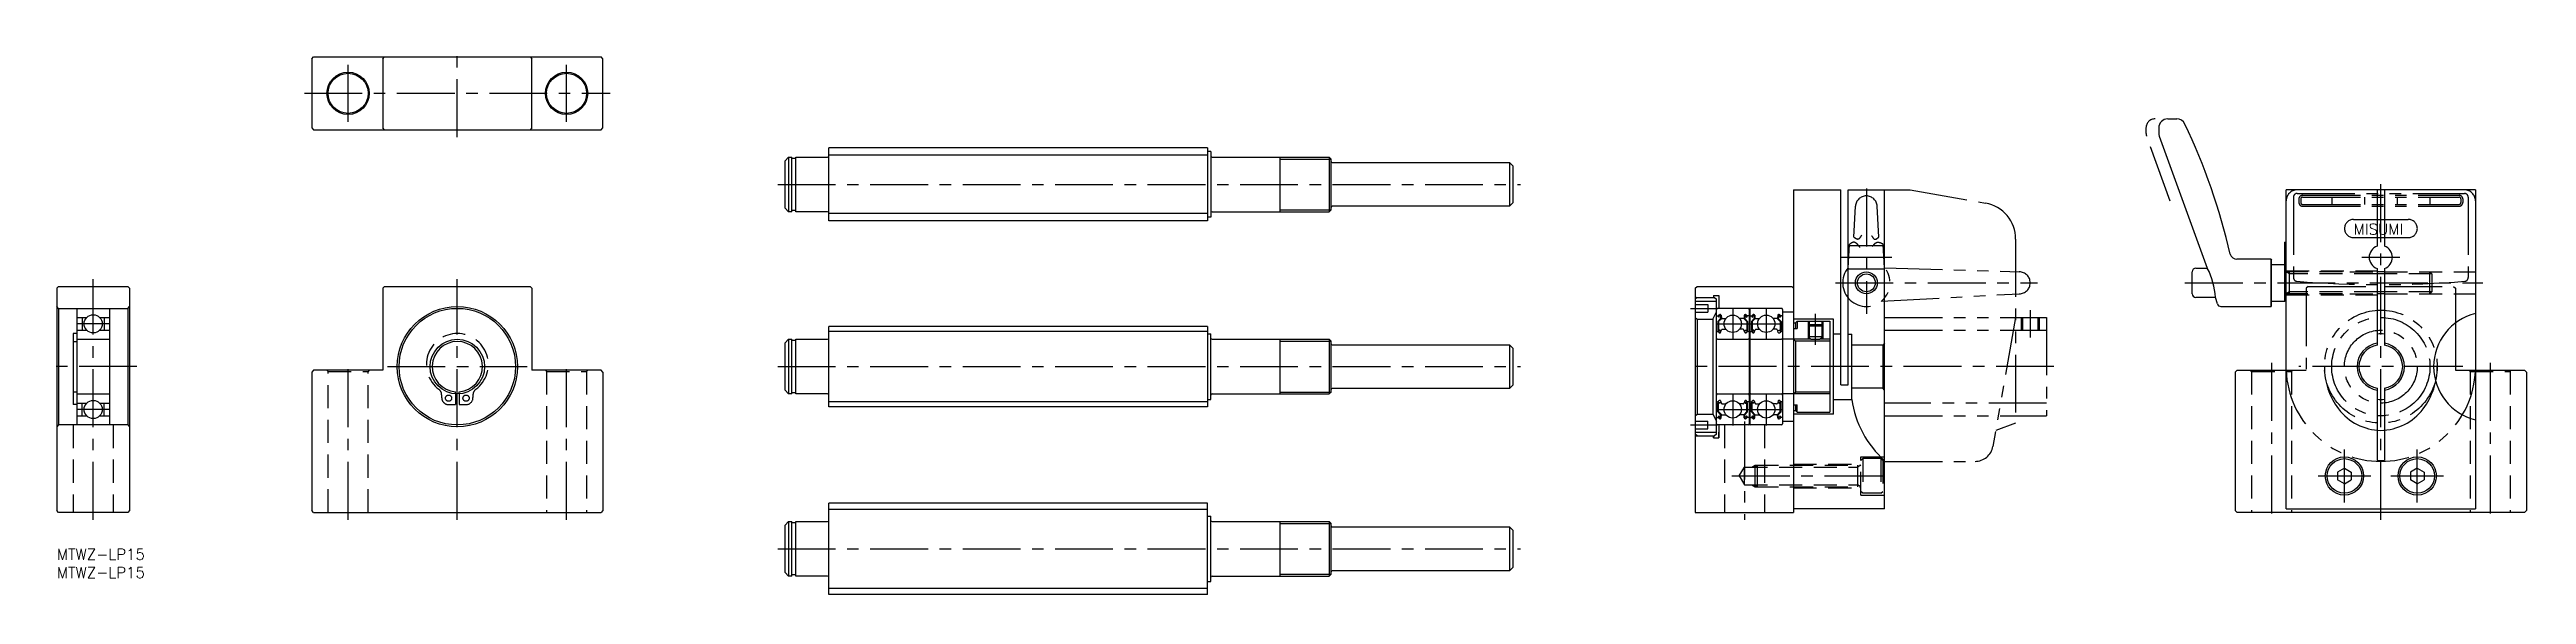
# Model space of a CAD drawing. Extents: x -2 to 678, y -12 to 137.
import ezdxf

# ---------------------------------------------------------------- set-up
doc = ezdxf.new("R2010")
doc.units = 0
doc.header["$LTSCALE"] = 0.5
for name, pattern in [('CENTER', [50.8, 31.75, -6.35, 6.35, -6.35]), ('DASHED', [19.05, 12.7, -6.35]), ('PHANTOM', [63.5, 31.75, -6.35, 6.35, -6.35, 6.35, -6.35])]:
    doc.linetypes.add(name, pattern=pattern)
doc.layers.get('0').update_dxf_attribs({"linetype": 'CONTINUOUS'})
for name, color, linetype in [('MSM_CENTER', 1, 'CENTER'), ('MSM_CONTINUOUS', 7, 'CONTINUOUS'), ('MSM_DASHED', 4, 'DASHED'), ('MSM_IMAGINARY', 6, 'PHANTOM'), ('MSM_NARROW', 5, 'CONTINUOUS'), ('MSM_PART_NUMBER', 7, 'CONTINUOUS')]:
    doc.layers.add(name, color=color, linetype=linetype)
doc.styles.get("Standard").update_dxf_attribs({"font": 'txt.shx', "height": 3, "bigfont": 'bigfont.shx'})

# ---------------------------------------------------------------- blocks, each defined once
blk = doc.blocks.new('*U3')
at = {"layer": 'MSM_PART_NUMBER'}
blk.add_text('MTWZ-LP15', height=3, dxfattribs=at).set_placement((0, -3))
blk = doc.blocks.new('*U4')
at = {"layer": 'MSM_PART_NUMBER'}
blk.add_text('MTWZ-LP15', height=3, dxfattribs=at).set_placement((0, -8))
blk = doc.blocks.new('*U5')
at = {"layer": 'MSM_IMAGINARY'}
blk.add_text('MISUMI', height=3, dxfattribs=at).set_placement((630.83, 86.22))

msp = doc.modelspace()

# ---------------------------------------------------------------- linework, layer by layer
for p, q in [((477, 57.5), (477.54, 56.96)), ((487, 56.96), (477.54, 56.96)), ((477.54, 56.96), (477.54, 43.04)), ((487, 43.04), (477.54, 43.04))]:
    msp.add_line(p, q)
at = {"layer": 'MSM_CENTER'}
for p, q in [((110, 113), (110, 137)), ((80, 117.2), (80, 132.8)), ((140, 117.2), (140, 132.8)), ((68, 125), (152, 125)), ((198, 100), (402, 100)), ((497, 98.84), (497, 64.5)), ((638.3, 8), (638.3, 100.5)), ((490, 80), (504, 80)), ((633.1, 80), (643.5, 80)), ((10, 8), (10, 74)), ((110, 8), (110, 74)), ((488.5, 73), (544, 73)), ((584.5, 73), (666.3, 73)), ((14.5, 61.75), (5.5, 61.75)), ((448.66, 66), (456.16, 66)), ((455.92, 61.75), (464.68, 61.75)), ((460.3, 66.13), (460.3, 57.37)), ((465.12, 61.75), (473.88, 61.75)), ((469.5, 66.13), (469.5, 57.37)), ((483, 56), (483, 64.5)), ((542, 65.5), (542, 58)), ((22, 50), (-2, 50)), ((80, 8), (80, 51)), ((90.8, 50), (129.2, 50)), ((140, 8), (140, 51)), ((198, 50), (402, 50)), ((548.5, 50), (448, 50)), ((608.3, 51), (608.3, 8)), ((660.8, 50), (615.8, 50)), ((668.3, 51), (668.3, 8)), ((460.3, 42.63), (460.3, 33.87)), ((469.5, 42.63), (469.5, 33.87)), ((14.5, 38.25), (5.5, 38.25)), ((455.92, 38.25), (464.68, 38.25)), ((463.5, 34.91), (463.5, 8)), ((465.12, 38.25), (473.88, 38.25)), ((448.66, 34), (456.16, 34)), ((628.3, 12.75), (628.3, 27.25)), ((648.3, 12.75), (648.3, 27.25)), ((460.08, 20), (504, 20)), ((621.05, 20), (635.55, 20)), ((641.05, 20), (655.55, 20)), ((198, 0), (402, 0))]:
    msp.add_line(p, q, dxfattribs=at)
at = {"layer": 'MSM_CONTINUOUS'}
for p, q in [((70, 134.5), (70.5, 135)), ((70, 134.5), (70, 115.5)), ((70.5, 135), (149.5, 135)), ((89.5, 134.5), (90, 135)), ((89.5, 134.5), (89.5, 115.5)), ((130, 135), (130.5, 134.5)), ((130.5, 115.5), (130.5, 134.5)), ((150, 134.5), (149.5, 135)), ((150, 115.5), (150, 134.5)), ((579.8, 118), (582.24, 118)), ((70, 115.5), (70.5, 115)), ((70.5, 115), (149.5, 115)), ((90, 115), (89.5, 115.5)), ((130.5, 115.5), (130, 115)), ((149.5, 115), (150, 115.5)), ((316, 110), (212, 110)), ((212, 90), (212, 110)), ((316, 110), (316, 90)), ((317, 109), (316, 109)), ((317, 109), (317, 91)), ((577.3, 115.5), (577.3, 114.12)), ((577.45, 113.27), (590.65, 77)), ((200, 106.5), (201, 107.5)), ((200, 93.5), (200, 106.5)), ((201, 107.5), (201, 92.5)), ((201, 107.5), (201.85, 107.5)), ((201.85, 92.5), (201.85, 107.5)), ((203, 107.15), (201.85, 107.15)), ((203, 107.5), (211.7, 107.5)), ((203, 92.5), (203, 107.5)), ((317.3, 107.5), (349.46, 107.5)), ((336, 92.5), (336, 107.5)), ((350, 106.96), (349.46, 107.5)), ((349.46, 107.5), (349.46, 92.5)), ((350, 93.04), (350, 106.96)), ((350.3, 106), (399, 106)), ((399, 106), (400, 105)), ((399, 106), (399, 94)), ((400, 95), (400, 105)), ((477, 98.5), (477, 10)), ((477, 98.5), (490, 98.5)), ((490, 45), (490, 98.5)), ((492, 45), (492, 98.5)), ((492, 98.5), (502, 98.5)), ((502, 11), (502, 98.5)), ((612.3, 11), (612.3, 98.5)), ((664.3, 98.5), (612.3, 98.5)), ((637.3, 98.5), (637.3, 83.04)), ((639.3, 98.5), (639.3, 83.04)), ((664.3, 98.5), (664.3, 11)), ((200, 93.5), (201, 92.5)), ((201.85, 92.5), (201, 92.5)), ((203, 92.85), (201.85, 92.85)), ((211.7, 92.5), (203, 92.5)), ((316, 90), (212, 90)), ((317, 91), (316, 91)), ((317.3, 92.5), (349.46, 92.5)), ((350, 93.04), (349.46, 92.5)), ((399, 94), (350.3, 94)), ((399, 94), (400, 95)), ((492, 83.2), (502, 83.2)), ((492, 76.8), (502, 76.8)), ((586.5, 70), (586.5, 76)), ((587.5, 77), (590.65, 77)), ((608.21, 79.5), (598.79, 79.5)), ((608.21, 79.5), (608.3, 79.3)), ((608.21, 66.5), (608.21, 79.5)), ((608.3, 66.7), (608.3, 79.3)), ((608.3, 78), (611.93, 78)), ((612.3, 77.63), (611.93, 78)), ((611.93, 68), (611.93, 78)), ((637.3, 76.96), (637.3, 55.92)), ((639.3, 76), (637.3, 76)), ((639.3, 76.96), (639.3, 55.92)), ((0, 71.5), (0.5, 72)), ((0, 71.5), (0, 10.5)), ((0.5, 72), (19.5, 72)), ((19.5, 72), (20, 71.5)), ((20, 71.5), (20, 10.5)), ((90, 72), (89.5, 71.5)), ((89.5, 71.5), (89.5, 49)), ((90, 72), (130, 72)), ((130, 72), (130.5, 71.5)), ((130.5, 71.5), (130.5, 49)), ((450, 71.5), (450.5, 72)), ((450, 71.5), (450, 10)), ((450.5, 69), (450, 68.5)), ((450, 69), (455, 69)), ((450, 69), (455.3, 69)), ((450.5, 72), (476.5, 72)), ((455, 69.5), (455, 69)), ((455, 69.5), (456.5, 69.5)), ((455, 69.5), (456.5, 69.5)), ((455.3, 69), (455.8, 68.5)), ((455.8, 31.5), (455.8, 68.5)), ((456.5, 69.5), (456.5, 66)), ((476.5, 72), (477, 71.5)), ((592.9, 69), (587.5, 69)), ((593.4, 67.23), (592.9, 69)), ((612.3, 68.37), (611.93, 68)), ((639.3, 70), (637.3, 70)), ((0.5, 66), (0, 66.5)), ((0.5, 66), (0.5, 34)), ((0.5, 66), (19.5, 66)), ((5.5, 66), (5.5, 34)), ((5.5, 63.5), (8.21, 63.5)), ((7, 63.5), (7, 60)), ((11.79, 63.5), (14.5, 63.5)), ((13, 63.5), (13, 60)), ((14.5, 66), (14.5, 34)), ((19.5, 66), (20, 66.5)), ((19.5, 66), (19.5, 34)), ((450, 68), (455.8, 68)), ((450, 67.05), (453.5, 67.05)), ((450, 64.95), (453.5, 64.95)), ((450, 63.5), (450.5, 63)), ((450.5, 63), (450.5, 37)), ((450.5, 63), (454.8, 63)), ((453.5, 67.05), (453.5, 64.95)), ((454.8, 63), (455.8, 65)), ((454.8, 63), (454.8, 37)), ((455.9, 63.95), (456.36, 63.95)), ((464.5, 66), (456.1, 66)), ((456.98, 63.18), (456.23, 62.43)), ((456.23, 62.43), (456.23, 60.05)), ((456.36, 63.95), (456.61, 64.25)), ((456.54, 63.54), (456.38, 63.67)), ((457.18, 63.1), (456.43, 62.35)), ((456.43, 62.35), (456.43, 60.05)), ((456.51, 63.82), (456.76, 64.12)), ((456.67, 63.69), (456.51, 63.82)), ((456.54, 63.54), (456.67, 63.69)), ((456.94, 64.06), (456.98, 63.18)), ((457.14, 64.08), (457.2, 63.34)), ((457.18, 63.57), (457.18, 63.1)), ((457.3, 63.25), (458.45, 63.25)), ((463.3, 63.25), (462.15, 63.25)), ((463.46, 64.08), (463.4, 63.34)), ((463.42, 63.57), (463.42, 63.1)), ((463.42, 63.1), (464.17, 62.35)), ((463.66, 64.06), (463.62, 63.18)), ((463.62, 63.18), (464.37, 62.43)), ((464.09, 63.82), (463.84, 64.12)), ((463.93, 63.69), (464.09, 63.82)), ((464.06, 63.54), (463.93, 63.69)), ((464.24, 63.95), (463.99, 64.25)), ((464.06, 63.54), (464.22, 63.67)), ((464.17, 62.35), (464.17, 60.05)), ((464.7, 63.95), (464.24, 63.95)), ((464.37, 62.43), (464.37, 60.05)), ((465, 66), (464.8, 66)), ((464.8, 66), (464.8, 34)), ((465, 66), (465, 34)), ((465.1, 63.95), (465.56, 63.95)), ((473.7, 66), (465.3, 66)), ((466.18, 63.18), (465.43, 62.43)), ((465.43, 62.43), (465.43, 60.05)), ((465.56, 63.95), (465.81, 64.25)), ((465.74, 63.54), (465.58, 63.67)), ((466.38, 63.1), (465.63, 62.35)), ((465.63, 62.35), (465.63, 60.05)), ((465.71, 63.82), (465.96, 64.12)), ((465.87, 63.69), (465.71, 63.82)), ((465.74, 63.54), (465.87, 63.69)), ((466.14, 64.06), (466.18, 63.18)), ((466.34, 64.08), (466.4, 63.34)), ((466.38, 63.57), (466.38, 63.1)), ((466.5, 63.25), (467.65, 63.25)), ((472.5, 63.25), (471.35, 63.25)), ((472.66, 64.08), (472.6, 63.34)), ((472.62, 63.57), (472.62, 63.1)), ((472.62, 63.1), (473.37, 62.35)), ((472.86, 64.06), (472.82, 63.18)), ((472.82, 63.18), (473.57, 62.43)), ((473.29, 63.82), (473.04, 64.12)), ((473.13, 63.69), (473.29, 63.82)), ((473.26, 63.54), (473.13, 63.69)), ((473.44, 63.95), (473.19, 64.25)), ((473.26, 63.54), (473.42, 63.67)), ((473.37, 62.35), (473.37, 60.05)), ((473.9, 63.95), (473.44, 63.95)), ((473.57, 62.43), (473.57, 60.05)), ((474, 65.7), (474, 34.3)), ((474, 65), (477, 65)), ((488, 63), (477, 63)), ((477, 62), (477.5, 62)), ((477.5, 62), (478, 62.5)), ((477.5, 62), (477.5, 60.5)), ((478, 62.5), (487, 62.5)), ((478, 62.5), (478, 60.5)), ((481.27, 61.5), (481, 61.23)), ((481, 61.23), (485, 61.23)), ((481, 61.23), (481, 58.25)), ((481.27, 62.5), (481.27, 61.5)), ((484.73, 61.5), (481.27, 61.5)), ((484.73, 62.5), (484.73, 61.5)), ((484.73, 61.5), (485, 61.23)), ((485, 61.23), (485, 58.25)), ((487, 62.5), (487, 37.5)), ((488, 37), (488, 63)), ((594.36, 66.5), (608.21, 66.5)), ((608.21, 66.5), (608.3, 66.7)), ((608.3, 68), (611.93, 68)), ((658.8, 62), (658.8, 49)), ((4.5, 59.1), (4.5, 39.6)), ((5.5, 59.1), (4.5, 59.1)), ((4.5, 56.9), (5.5, 56.9)), ((5.5, 60), (8.21, 60)), ((5.5, 57.5), (14.5, 57.5)), ((11.79, 60), (14.5, 60)), ((200, 56.5), (201, 57.5)), ((200, 43.5), (200, 56.5)), ((201, 57.5), (201, 42.5)), ((201, 57.5), (201.85, 57.5)), ((201.85, 42.5), (201.85, 57.5)), ((203, 57.15), (201.85, 57.15)), ((203, 42.5), (203, 57.5)), ((203, 57.5), (211.7, 57.5)), ((316, 61), (212, 61)), ((212, 39), (212, 61)), ((316, 61), (316, 39)), ((316, 59), (317, 59)), ((317, 41), (317, 59)), ((317.3, 57.5), (349.46, 57.5)), ((336, 42.5), (336, 57.5)), ((349.46, 57.5), (349.46, 42.5)), ((350, 56.96), (349.46, 57.5)), ((350, 43.04), (350, 56.96)), ((350.3, 56), (399, 56)), ((399, 56), (400, 55)), ((399, 56), (399, 44)), ((400, 45), (400, 55)), ((456, 59.65), (456.3, 59.65)), ((456.1, 57.5), (464.5, 57.5)), ((456.3, 59.65), (456.58, 59.32)), ((456.88, 60.05), (456.43, 60.05)), ((456.43, 59.85), (456.88, 59.85)), ((456.73, 59.25), (456.79, 59.25)), ((456.88, 59.85), (456.88, 60.05)), ((456.98, 59.38), (457.25, 60.12)), ((457.44, 60.25), (458.45, 60.25)), ((463.16, 60.25), (462.15, 60.25)), ((463.62, 59.38), (463.35, 60.12)), ((463.72, 59.85), (463.72, 60.05)), ((463.72, 60.05), (464.17, 60.05)), ((464.17, 59.85), (463.72, 59.85)), ((463.87, 59.25), (463.81, 59.25)), ((464.3, 59.65), (464.02, 59.32)), ((464.6, 59.65), (464.3, 59.65)), ((465.2, 59.65), (465.5, 59.65)), ((465.3, 57.5), (473.7, 57.5)), ((465.5, 59.65), (465.78, 59.32)), ((466.08, 60.05), (465.63, 60.05)), ((465.63, 59.85), (466.08, 59.85)), ((465.93, 59.25), (465.99, 59.25)), ((466.08, 59.85), (466.08, 60.05)), ((466.18, 59.38), (466.45, 60.12)), ((466.64, 60.25), (467.65, 60.25)), ((472.36, 60.25), (471.35, 60.25)), ((472.82, 59.38), (472.55, 60.12)), ((472.92, 60.05), (473.37, 60.05)), ((472.92, 59.85), (472.92, 60.05)), ((473.37, 59.85), (472.92, 59.85)), ((473.07, 59.25), (473.01, 59.25)), ((473.5, 59.65), (473.22, 59.32)), ((473.8, 59.65), (473.5, 59.65)), ((477, 57.5), (474, 57.5)), ((477, 60.5), (478, 60.5)), ((481.75, 57.5), (481, 58.25)), ((481, 58.25), (485, 58.25)), ((481.27, 57.98), (481.27, 57.5)), ((481.75, 57.5), (484.25, 57.5)), ((484.25, 57.5), (485, 58.25)), ((484.73, 57.98), (484.73, 57.5)), ((488, 59), (490, 59)), ((492, 58.94), (493, 58.94)), ((493, 41), (493, 58.94)), ((501.5, 55.92), (493, 55.92)), ((502, 56.42), (501.5, 55.92)), ((501.5, 55.92), (501.5, 44.08)), ((70.5, 49), (70, 48.5)), ((70, 48.5), (70, 10.5)), ((89.5, 49), (70.5, 49)), ((149.5, 49), (130.5, 49)), ((150, 48.5), (149.5, 49)), ((150, 48.5), (150, 10.5)), ((598.8, 49), (598.3, 48.5)), ((598.3, 48.5), (598.3, 10.5)), ((598.8, 49), (612.3, 49)), ((658.8, 49), (677.8, 49)), ((677.8, 49), (678.3, 48.5)), ((678.3, 48.5), (678.3, 10.5)), ((4.5, 43.12), (5.5, 43.12)), ((5.5, 42.5), (14.5, 42.5)), ((109.5, 42.52), (109.5, 43.12)), ((110.5, 42.52), (110.5, 43.12)), ((200, 43.5), (201, 42.5)), ((201.85, 42.5), (201, 42.5)), ((203, 42.85), (201.85, 42.85)), ((211.7, 42.5), (203, 42.5)), ((316, 41), (317, 41)), ((317.3, 42.5), (349.46, 42.5)), ((350, 43.04), (349.46, 42.5)), ((399, 44), (350.3, 44)), ((399, 44), (400, 45)), ((456.1, 42.5), (464.5, 42.5)), ((457.38, 42.5), (457.38, 42.5)), ((465.3, 42.5), (473.7, 42.5)), ((466.57, 42.5), (466.57, 42.5)), ((477, 42.5), (474, 42.5)), ((477, 42.5), (477.54, 43.04)), ((488, 41), (493, 41)), ((490, 45), (492, 45)), ((501.5, 44.08), (493, 44.08)), ((502, 43.58), (501.5, 44.08)), ((637.3, 44.08), (637.3, 24.25)), ((639.3, 44.08), (639.3, 24.25)), ((5.5, 39.6), (4.5, 39.6)), ((5.5, 40), (8.21, 40)), ((5.5, 36.5), (8.21, 36.5)), ((7, 36.5), (7, 40)), ((11.79, 40), (14.5, 40)), ((11.79, 36.5), (14.5, 36.5)), ((13, 36.5), (13, 40)), ((316, 39), (212, 39)), ((450, 36.5), (450.5, 37)), ((450, 35.05), (453.5, 35.05)), ((450.5, 37), (454.8, 37)), ((453.5, 32.95), (453.5, 35.05)), ((454.8, 37), (455.8, 35)), ((455.9, 36.05), (456.36, 36.05)), ((456, 40.35), (456.3, 40.35)), ((456.23, 37.57), (456.23, 39.95)), ((456.98, 36.82), (456.23, 37.57)), ((456.3, 40.35), (456.58, 40.68)), ((456.36, 36.05), (456.61, 35.75)), ((456.54, 36.46), (456.38, 36.33)), ((456.43, 40.15), (456.88, 40.15)), ((456.88, 39.95), (456.43, 39.95)), ((456.43, 37.65), (456.43, 39.95)), ((457.18, 36.9), (456.43, 37.65)), ((456.67, 36.31), (456.51, 36.18)), ((456.51, 36.18), (456.76, 35.88)), ((456.54, 36.46), (456.67, 36.31)), ((456.73, 40.75), (456.79, 40.75)), ((456.88, 40.15), (456.88, 39.95)), ((456.94, 35.94), (456.98, 36.82)), ((456.98, 40.62), (457.25, 39.88)), ((457.14, 35.92), (457.2, 36.66)), ((457.18, 36.43), (457.18, 36.9)), ((457.3, 36.75), (458.45, 36.75)), ((457.44, 39.75), (458.45, 39.75)), ((463.16, 39.75), (462.15, 39.75)), ((463.3, 36.75), (462.15, 36.75)), ((463.62, 40.62), (463.35, 39.88)), ((463.46, 35.92), (463.4, 36.66)), ((463.42, 36.9), (464.17, 37.65)), ((463.42, 36.43), (463.42, 36.9)), ((463.62, 36.82), (464.37, 37.57)), ((463.66, 35.94), (463.62, 36.82)), ((464.17, 40.15), (463.72, 40.15)), ((463.72, 40.15), (463.72, 39.95)), ((463.72, 39.95), (464.17, 39.95)), ((463.87, 40.75), (463.81, 40.75)), ((464.09, 36.18), (463.84, 35.88)), ((464.06, 36.46), (463.93, 36.31)), ((463.93, 36.31), (464.09, 36.18)), ((464.24, 36.05), (463.99, 35.75)), ((464.3, 40.35), (464.02, 40.68)), ((464.06, 36.46), (464.22, 36.33)), ((464.17, 37.65), (464.17, 39.95)), ((464.7, 36.05), (464.24, 36.05)), ((464.6, 40.35), (464.3, 40.35)), ((464.37, 37.57), (464.37, 39.95)), ((465.1, 36.05), (465.56, 36.05)), ((465.2, 40.35), (465.5, 40.35)), ((465.43, 37.57), (465.43, 39.95)), ((466.18, 36.82), (465.43, 37.57)), ((465.5, 40.35), (465.78, 40.68)), ((465.56, 36.05), (465.81, 35.75)), ((465.74, 36.46), (465.58, 36.33)), ((465.63, 40.15), (466.08, 40.15)), ((466.08, 39.95), (465.63, 39.95)), ((465.63, 37.65), (465.63, 39.95)), ((466.38, 36.9), (465.63, 37.65)), ((465.87, 36.31), (465.71, 36.18)), ((465.71, 36.18), (465.96, 35.88)), ((465.74, 36.46), (465.87, 36.31)), ((465.93, 40.75), (465.99, 40.75)), ((466.08, 40.15), (466.08, 39.95)), ((466.14, 35.94), (466.18, 36.82)), ((466.18, 40.62), (466.45, 39.88)), ((466.34, 35.92), (466.4, 36.66)), ((466.38, 36.43), (466.38, 36.9)), ((466.5, 36.75), (467.65, 36.75)), ((466.64, 39.75), (467.65, 39.75)), ((472.36, 39.75), (471.35, 39.75)), ((472.5, 36.75), (471.35, 36.75)), ((472.82, 40.62), (472.55, 39.88)), ((472.66, 35.92), (472.6, 36.66)), ((472.62, 36.9), (473.37, 37.65)), ((472.62, 36.43), (472.62, 36.9)), ((472.82, 36.82), (473.57, 37.57)), ((472.86, 35.94), (472.82, 36.82)), ((472.92, 40.15), (472.92, 39.95)), ((473.37, 40.15), (472.92, 40.15)), ((472.92, 39.95), (473.37, 39.95)), ((473.07, 40.75), (473.01, 40.75)), ((473.29, 36.18), (473.04, 35.88)), ((473.26, 36.46), (473.13, 36.31)), ((473.13, 36.31), (473.29, 36.18)), ((473.44, 36.05), (473.19, 35.75)), ((473.5, 40.35), (473.22, 40.68)), ((473.26, 36.46), (473.42, 36.33)), ((473.37, 37.65), (473.37, 39.95)), ((473.9, 36.05), (473.44, 36.05)), ((473.8, 40.35), (473.5, 40.35)), ((473.57, 37.57), (473.57, 39.95)), ((474, 35), (477, 35)), ((477, 39.5), (478, 39.5)), ((477, 38), (477.5, 38)), ((488, 37), (477, 37)), ((477.5, 39.5), (477.5, 38)), ((477.5, 38), (478, 37.5)), ((478, 37.5), (478, 39.5)), ((478, 37.5), (487, 37.5)), ((0.5, 34), (0, 33.5)), ((19.5, 34), (0.5, 34)), ((19.5, 34), (20, 33.5)), ((450, 32.95), (453.5, 32.95)), ((450, 32), (455.8, 32)), ((450.5, 31), (450, 31.5)), ((450, 31), (455, 31)), ((450, 31), (455.3, 31)), ((455, 30.5), (455, 31)), ((455, 31), (455, 30.5)), ((455, 30.5), (456.5, 30.5)), ((455, 30.5), (456.5, 30.5)), ((455.8, 31.5), (455.3, 31)), ((464.5, 34), (456.1, 34)), ((456.5, 34), (456.5, 30.5)), ((456.5, 30.5), (456.5, 32)), ((465, 34), (464.8, 34)), ((473.7, 34), (465.3, 34)), ((628.3, 22.18), (626.41, 21.09)), ((626.41, 21.09), (626.41, 18.91)), ((628.3, 22.18), (630.19, 21.09)), ((630.19, 21.09), (630.19, 18.91)), ((637.3, 24.25), (639.3, 24.25)), ((648.3, 22.18), (646.41, 21.09)), ((646.41, 21.09), (646.41, 18.91)), ((648.3, 22.18), (650.19, 21.09)), ((650.19, 21.09), (650.19, 18.91)), ((628.3, 17.82), (626.41, 18.91)), ((628.3, 17.82), (630.19, 18.91)), ((648.3, 17.82), (646.41, 18.91)), ((648.3, 17.82), (650.19, 18.91)), ((0.5, 10), (0, 10.5)), ((19.5, 10), (0.5, 10)), ((20, 10.5), (19.5, 10)), ((70.5, 10), (70, 10.5)), ((70.5, 10), (149.5, 10)), ((150, 10.5), (149.5, 10)), ((200, 6.5), (201, 7.5)), ((201, 7.5), (201, -7.5)), ((201, 7.5), (201.85, 7.5)), ((201.85, -7.5), (201.85, 7.5)), ((203, 7.15), (201.85, 7.15)), ((203, -7.5), (203, 7.5)), ((203, 7.5), (211.7, 7.5)), ((316, 12.5), (212, 12.5)), ((212, -12.5), (212, 12.5)), ((316, -12.5), (316, 12.5)), ((316, 9), (317, 9)), ((317, -9), (317, 9)), ((317.3, 7.5), (349.46, 7.5)), ((336, -7.5), (336, 7.5)), ((349.46, 7.5), (349.46, -7.5)), ((350, 6.96), (349.46, 7.5)), ((350, -6.96), (350, 6.96)), ((450, 10), (477, 10)), ((502, 11), (477, 11)), ((598.8, 10), (598.3, 10.5)), ((677.8, 10), (598.8, 10)), ((612.3, 11), (664.3, 11)), ((677.8, 10), (678.3, 10.5)), ((200, -6.5), (200, 6.5)), ((350.3, 6), (399, 6)), ((399, 6), (399, -6)), ((399, 6), (400, 5)), ((400, -5), (400, 5)), ((200, -6.5), (201, -7.5)), ((399, -6), (350.3, -6)), ((399, -6), (400, -5)), ((201.85, -7.5), (201, -7.5)), ((203, -7.15), (201.85, -7.15)), ((211.7, -7.5), (203, -7.5)), ((316, -12.5), (212, -12.5)), ((316, -9), (317, -9)), ((317.3, -7.5), (349.46, -7.5)), ((350, -6.96), (349.46, -7.5))]:
    msp.add_line(p, q, dxfattribs=at)
for centre, radius in [((80, 125), 5.8), ((80, 125), 5.5), ((140, 125), 5.8), ((140, 125), 5.5), ((497, 73), 2.46), ((10, 61.75), 2.5), ((110, 50), 16.5), ((110, 50), 16), ((460.3, 61.75), 2.38), ((469.5, 61.75), 2.38), ((110, 50), 7.5), ((10, 38.25), 2.5), ((460.3, 38.25), 2.38), ((469.5, 38.25), 2.38), ((628.3, 20), 5.25), ((628.3, 20), 4.75), ((648.3, 20), 5.25), ((648.3, 20), 4.75)]:
    msp.add_circle(centre, radius, dxfattribs=at)
for centre, radius, start, end in [((579.8, 115.5), 2.5, 90, 180), ((582.24, 115.5), 2.5, 25.49274, 90), ((429.87, 42.85), 171.3, 12.81229, 25.49274), ((579.8, 114.12), 2.5, 180, 200), ((211.7, 107.8), 0.3, 270, 0), ((317.3, 107.8), 0.3, 180, 270), ((350.3, 106.3), 0.3, 180, 270), ((211.7, 92.2), 0.3, 0, 90), ((317.3, 92.2), 0.3, 90, 180), ((350.3, 93.7), 0.3, 90, 180), ((638.3, 80), 3.2, 108.20996, 251.79004), ((638.3, 80), 3.2, 288.20996, 71.79004), ((587.5, 76), 1, 90, 180), ((573.22, 67.78), 19.72, 3.56093, 27.88856), ((598.79, 81.5), 2, 199.37899, 270), ((587.5, 70), 1, 180, 270), ((456.1, 65.7), 0.3, 90, 180), ((455.9, 64.05), 0.1, 180, 270), ((456.51, 63.82), 0.2, 140.00022, 230.08482), ((456.84, 64.05), 0.3, 4.99676, 140.00022), ((456.84, 64.06), 0.1, 2.81982, 140.00331), ((457.3, 63.35), 0.1, 184.99676, 269.9995), ((463.3, 63.35), 0.1, 270.0005, 355.00324), ((463.76, 64.05), 0.3, 39.99978, 175.00324), ((463.76, 64.06), 0.1, 39.99669, 177.18018), ((464.09, 63.82), 0.2, 309.91518, 39.99978), ((464.5, 65.7), 0.3, 0, 90), ((464.7, 64.05), 0.1, 270, 0), ((465.3, 65.7), 0.3, 90, 180), ((465.1, 64.05), 0.1, 180, 270), ((465.71, 63.82), 0.2, 140.00022, 230.08482), ((466.04, 64.05), 0.3, 4.99676, 140.00022), ((466.04, 64.06), 0.1, 2.81982, 140.00331), ((466.5, 63.35), 0.1, 184.99676, 269.9995), ((472.5, 63.35), 0.1, 270.0005, 355.00324), ((472.96, 64.05), 0.3, 39.99978, 175.00324), ((472.96, 64.06), 0.1, 39.99669, 177.18018), ((473.29, 63.82), 0.2, 309.91518, 39.99978), ((473.7, 65.7), 0.3, 0, 90), ((473.9, 64.05), 0.1, 270, 0), ((594.36, 67.5), 1, 195.72475, 270), ((667.8, 50), 15, 103.4934, 256.5066), ((110, 50), 6.9, 274.15551, 265.84449), ((211.7, 57.8), 0.3, 270, 0), ((317.3, 57.8), 0.3, 180, 270), ((350.3, 56.3), 0.3, 180, 270), ((456, 59.45), 0.2, 90, 180), ((456.1, 57.8), 0.3, 180, 270), ((456.43, 60.05), 0.2, 180, 270), ((456.73, 59.45), 0.2, 219.99622, 270), ((456.79, 59.45), 0.2, 270, 339.9919), ((457.44, 60.05), 0.2, 90, 159.9919), ((463.16, 60.05), 0.2, 20.0081, 90), ((463.81, 59.45), 0.2, 200.0081, 270), ((463.87, 59.45), 0.2, 270, 320.00378), ((464.17, 60.05), 0.2, 270, 0), ((464.5, 57.8), 0.3, 270, 0), ((464.6, 59.45), 0.2, 0, 90), ((465.2, 59.45), 0.2, 90, 180), ((465.3, 57.8), 0.3, 180, 270), ((465.63, 60.05), 0.2, 180, 270), ((465.93, 59.45), 0.2, 219.99622, 270), ((465.99, 59.45), 0.2, 270, 339.9919), ((466.64, 60.05), 0.2, 90, 159.9919), ((472.36, 60.05), 0.2, 20.0081, 90), ((473.01, 59.45), 0.2, 200.0081, 270), ((473.07, 59.45), 0.2, 270, 320.00378), ((473.37, 60.05), 0.2, 270, 0), ((473.7, 57.8), 0.3, 270, 0), ((473.8, 59.45), 0.2, 0, 90), ((638.3, 50), 6.5, 98.84326, 261.15674), ((638.3, 50), 6, 99.59407, 260.40593), ((638.3, 50), 9, 83.62063, 96.37937), ((638.3, 50), 6.5, 278.84326, 81.15674), ((638.3, 50), 6, 279.59407, 80.40593), ((211.7, 42.2), 0.3, 0, 90), ((317.3, 42.2), 0.3, 90, 180), ((350.3, 43.7), 0.3, 90, 180), ((456.1, 42.2), 0.3, 90, 180), ((464.5, 42.2), 0.3, 0, 90), ((465.3, 42.2), 0.3, 90, 180), ((473.7, 42.2), 0.3, 0, 90), ((520.19, 44.82), 27.46, 187.99071, 228.50876), ((638.3, 50), 9, 263.62063, 276.37937), ((456, 40.55), 0.2, 180, 270), ((455.9, 35.95), 0.1, 90, 180), ((456.1, 34.3), 0.3, 180, 270), ((456.43, 39.95), 0.2, 90, 180), ((456.51, 36.18), 0.2, 129.91518, 219.99978), ((456.73, 40.55), 0.2, 90, 140.00378), ((456.84, 35.95), 0.3, 219.99978, 355.00324), ((456.84, 35.94), 0.1, 219.99669, 357.18018), ((456.79, 40.55), 0.2, 20.0081, 90), ((457.3, 36.65), 0.1, 90.0005, 175.00324), ((457.44, 39.95), 0.2, 200.0081, 270), ((463.16, 39.95), 0.2, 270, 339.9919), ((463.3, 36.65), 0.1, 4.99676, 89.9995), ((463.76, 35.95), 0.3, 184.99676, 320.00022), ((463.81, 40.55), 0.2, 90, 159.9919), ((463.76, 35.94), 0.1, 182.81982, 320.00331), ((463.87, 40.55), 0.2, 39.99622, 90), ((464.17, 39.95), 0.2, 0, 90), ((464.09, 36.18), 0.2, 320.00022, 50.08482), ((464.5, 34.3), 0.3, 270, 0), ((464.6, 40.55), 0.2, 270, 0), ((464.7, 35.95), 0.1, 0, 90), ((465.2, 40.55), 0.2, 180, 270), ((465.1, 35.95), 0.1, 90, 180), ((465.3, 34.3), 0.3, 180, 270), ((465.63, 39.95), 0.2, 90, 180), ((465.71, 36.18), 0.2, 129.91518, 219.99978), ((465.93, 40.55), 0.2, 90, 140.00378), ((466.04, 35.95), 0.3, 219.99978, 355.00324), ((466.04, 35.94), 0.1, 219.99669, 357.18018), ((465.99, 40.55), 0.2, 20.0081, 90), ((466.5, 36.65), 0.1, 90.0005, 175.00324), ((466.64, 39.95), 0.2, 200.0081, 270), ((472.36, 39.95), 0.2, 270, 339.9919), ((472.5, 36.65), 0.1, 4.99676, 89.9995), ((472.96, 35.95), 0.3, 184.99676, 320.00022), ((473.01, 40.55), 0.2, 90, 159.9919), ((472.96, 35.94), 0.1, 182.81982, 320.00331), ((473.07, 40.55), 0.2, 39.99622, 90), ((473.37, 39.95), 0.2, 0, 90), ((473.29, 36.18), 0.2, 320.00022, 50.08482), ((473.7, 34.3), 0.3, 270, 0), ((473.8, 40.55), 0.2, 270, 0), ((473.9, 35.95), 0.1, 0, 90), ((211.7, 7.8), 0.3, 270, 0), ((317.3, 7.8), 0.3, 180, 270), ((350.3, 6.3), 0.3, 180, 270), ((350.3, -6.3), 0.3, 90, 180), ((211.7, -7.8), 0.3, 0, 90), ((317.3, -7.8), 0.3, 90, 180)]:
    msp.add_arc(centre, radius, start, end, dxfattribs=at)
at = {"layer": 'MSM_DASHED'}
for p, q in [((612.3, 76.25), (637.3, 76.25)), ((627.8, 76), (612.3, 76)), ((613.24, 75.46), (612.3, 76)), ((613.24, 70), (613.24, 76)), ((627.8, 75.46), (613.24, 75.46)), ((629.8, 76), (637.3, 76)), ((637.3, 75.46), (629.8, 75.46)), ((639.3, 76), (664.3, 76)), ((652.3, 75.46), (639.3, 75.46)), ((652.3, 75.46), (651.76, 76)), ((651.76, 70), (651.76, 76)), ((652.3, 75.46), (652.3, 70.54)), ((613.24, 70.54), (612.3, 70)), ((627.8, 70), (612.3, 70)), ((612.3, 69.75), (637.3, 69.75)), ((627.8, 70.54), (613.24, 70.54)), ((637.3, 70.54), (629.8, 70.54)), ((629.8, 70), (637.3, 70)), ((652.3, 70.54), (639.3, 70.54)), ((639.3, 70), (664.3, 70)), ((652.3, 70.54), (651.76, 70)), ((74.2, 49), (74.5, 48.7)), ((74.5, 48.7), (85.5, 48.7)), ((74.5, 10), (74.5, 48.7)), ((85.8, 49), (85.5, 48.7)), ((85.5, 10), (85.5, 48.7)), ((134.2, 49), (134.5, 48.7)), ((134.5, 48.7), (134.5, 10)), ((134.5, 48.7), (145.5, 48.7)), ((145.8, 49), (145.5, 48.7)), ((145.5, 48.7), (145.5, 10)), ((602.8, 48.7), (602.5, 49)), ((602.8, 48.7), (602.8, 10)), ((602.8, 48.7), (613.8, 48.7)), ((613.8, 48.7), (614.1, 49)), ((613.8, 48.7), (613.8, 10)), ((662.8, 48.7), (662.5, 49)), ((662.8, 48.7), (673.8, 48.7)), ((662.8, 48.7), (662.8, 10)), ((673.8, 48.7), (674.1, 49)), ((673.8, 48.7), (673.8, 10)), ((105.7, 42.25), (105.7, 41.5)), ((109.5, 42.52), (109.5, 39.6)), ((110.5, 42.52), (110.5, 39.6)), ((114.3, 42.25), (114.3, 41.5)), ((107.6, 39.6), (109.5, 39.6)), ((110.5, 39.6), (112.4, 39.6)), ((4.5, 34), (4.5, 10)), ((15.5, 34), (15.5, 10)), ((458, 34), (458, 10)), ((469, 34), (469, 10)), ((462.08, 20), (463.5, 22.46)), ((463.5, 17.54), (463.5, 22.46)), ((463.5, 22.46), (494.56, 22.46)), ((465.56, 22.46), (466.5, 23)), ((466.5, 17), (466.5, 23)), ((466.5, 23), (495.5, 23)), ((466.5, 22.46), (467.04, 23)), ((467.04, 23), (467.04, 17)), ((477, 23.25), (495.5, 23.25)), ((494.56, 23), (494.56, 17)), ((495.5, 23), (494.56, 22.46)), ((495.5, 14.75), (495.5, 25.25)), ((495.5, 25.25), (502, 25.25)), ((496, 24.75), (495.5, 24.25)), ((496, 24.75), (496, 15.25)), ((501, 24.75), (496, 24.75)), ((501, 24.75), (501, 15.25)), ((501, 24.75), (501.5, 24.25)), ((501.5, 24.25), (501.5, 15.75)), ((462.08, 20), (463.5, 17.54)), ((463.5, 17.54), (494.56, 17.54)), ((465.56, 17.54), (466.5, 17)), ((466.5, 17.54), (467.04, 17)), ((466.5, 17), (495.5, 17)), ((477, 16.75), (495.5, 16.75)), ((495.5, 17), (494.56, 17.54)), ((496, 15.25), (495.5, 15.75)), ((495.5, 14.75), (502, 14.75)), ((501, 15.25), (496, 15.25)), ((501, 15.25), (501.5, 15.75))]:
    msp.add_line(p, q, dxfattribs=at)
for centre in [(107.6, 41.35), (112.4, 41.35)]:
    msp.add_circle(centre, 0.85, dxfattribs=at)
for centre, radius, start, end in [((110, 50.6), 8.5, 306.59493, 233.40508), ((103.8, 42.25), 1.9, 0, 53.40507), ((107.6, 41.5), 1.9, 179.99999, 270), ((112.4, 41.5), 1.9, 270, 0), ((116.2, 42.25), 1.9, 126.59493, 180.00001)]:
    msp.add_arc(centre, radius, start, end, dxfattribs=at)
at = {"layer": 'MSM_IMAGINARY'}
for p, q in [((573.8, 115.5), (573.8, 114.12)), ((580.45, 95.42), (573.95, 113.27)), ((502, 98.5), (509, 98.5)), ((509, 98.5), (529.74, 94.84)), ((614.3, 96.52), (614.3, 74.42)), ((615.3, 97.52), (661.3, 97.52)), ((615.8, 96.02), (615.8, 95.02)), ((616.3, 96.02), (616.3, 95.02)), ((616.8, 97.02), (659.8, 97.02)), ((616.8, 96.52), (659.8, 96.52)), ((624.8, 96.52), (624.8, 94.52)), ((633.8, 96.52), (633.8, 94.52)), ((642.8, 96.52), (642.8, 94.52)), ((651.8, 96.52), (651.8, 94.52)), ((660.3, 96.02), (660.3, 95.02)), ((660.8, 96.02), (660.8, 95.02)), ((662.3, 96.52), (662.3, 74.42)), ((493.56, 85.56), (494, 94)), ((500.44, 85.56), (500, 94)), ((616.8, 94.52), (659.8, 94.52)), ((616.8, 94.02), (659.8, 94.02)), ((630.83, 90.4), (645.83, 90.4)), ((492, 77.15), (492.34, 83.56)), ((502, 77.15), (501.66, 83.56)), ((538, 85), (538, 34.5)), ((611.8, 84.2), (611.8, 78.2)), ((611.8, 84.2), (612.3, 84.2)), ((630.83, 85.4), (645.83, 85.4)), ((502, 77.15), (539.09, 76)), ((611.8, 78.2), (612.3, 78.2)), ((501.15, 68), (539.16, 70)), ((618.3, 72), (617.8, 71.5)), ((617.8, 71.5), (617.8, 49)), ((618.3, 72), (637.3, 72)), ((639.3, 72), (658.3, 72)), ((658.3, 72), (658.8, 71.5)), ((658.8, 71.5), (658.8, 62)), ((502, 63.5), (546.5, 63.5)), ((538, 63.5), (531.76, 28.13)), ((539.5, 63.5), (539.5, 60)), ((539.93, 63.5), (539.93, 60)), ((544.07, 63.5), (544.07, 60)), ((544.5, 63.5), (544.5, 60)), ((546.5, 63.5), (546.5, 36.5)), ((502, 60), (546.5, 60)), ((612.3, 49), (617.8, 49)), ((546.5, 40), (502, 40)), ((502, 36.5), (546.5, 36.5)), ((538, 34.5), (532.54, 32.51)), ((502, 24), (526.84, 24))]:
    msp.add_line(p, q, dxfattribs=at)
for radius in [15.5, 13.5, 10]:
    msp.add_circle((638.3, 50), radius, dxfattribs=at)
for centre, radius, start, end in [((576.3, 115.5), 2.5, 90, 180), ((576.3, 114.12), 2.5, 180, 200), ((497, 93.84), 3, 3.01868, 176.98132), ((615.3, 95.5), 3, 90, 180), ((615.3, 96.52), 1, 90, 180), ((616.8, 96.02), 1, 90, 180), ((616.8, 96.02), 0.5, 90, 180), ((659.8, 96.02), 1, 0, 90), ((659.8, 96.02), 0.5, 0, 90), ((661.3, 95.5), 3, 0, 90), ((661.3, 96.52), 1, 0, 90), ((528, 85), 10, 0, 80), ((616.8, 95.02), 1, 180, 270), ((616.8, 95.02), 0.5, 180, 270), ((630.83, 87.9), 2.5, 90, 270), ((645.83, 87.9), 2.5, 270, 90), ((659.8, 95.02), 0.5, 270, 0), ((659.8, 95.02), 1, 270, 0), ((495.52, 79.16), 5.43, 116.79389, 125.90068), ((493.53, 83.17), 0.957, 61.58784, 118.41216), ((498.22, 92.08), 8.01, 234.45762, 238.71717), ((492.87, 81.97), 2.32, 38.94675, 61.27866), ((495.13, 87.04), 2.1, 239.34428, 248.76508), ((494.69, 85.89), 0.872, 248.57275, 267.77575), ((494.67, 85.57), 0.543, 268.54584, 284.97096), ((484.88, 74.88), 13.01, 37.13526, 41.12298), ((494.6, 85.75), 0.738, 286.28277, 313.53788), ((493.57, 86.86), 2.25, 313.10608, 328.13694), ((486.08, 91.83), 11.24, 326.77114, 329.2143), ((506.63, 90.39), 9.31, 208.59684, 211.5791), ((508.36, 74.49), 12.93, 135.20294, 139.20492), ((500.9, 86.87), 2.58, 211.5916, 219.10627), ((499.59, 85.77), 0.872, 217.47163, 243.39443), ((500.43, 82.33), 1.78, 105.40069, 134.45028), ((499.38, 85.4), 0.443, 245.84229, 266.98002), ((499.37, 85.62), 0.668, 268.73852, 293.48229), ((498.98, 86.57), 1.69, 292.8711, 304.90805), ((495.91, 90.95), 7.04, 304.96067, 310.06068), ((500.21, 82.92), 1.16, 77.32832, 102.67168), ((499.74, 80.9), 3.23, 65.53211, 77.00571), ((496.48, 73.5), 11.32, 62.76369, 66.03964), ((497, 73), 6.5, 140.28486, 39.71514), ((539, 73), 3, 270, 90), ((615.3, 74.42), 1, 180, 265.41143), ((638.3, 361), 288.5, 265.41143, 274.58857), ((661.3, 74.42), 1, 274.58857, 0), ((638.3, 50.02), 26.02, 182.24661, 357.75339), ((641.66, 49.89), 18.86, 179.65286, 217.52325), ((634.94, 49.89), 18.86, 322.47709, 0.34615), ((638.53, 47.33), 14.82, 217.04189, 269.12047), ((638.07, 47.33), 14.82, 270.87953, 322.95811), ((526.84, 29), 5, 270, 350)]:
    msp.add_arc(centre, radius, start, end, dxfattribs=at)
at = {"layer": 'MSM_NARROW'}
for p, q in [((316, 108), (212, 108)), ((336, 106.96), (350, 106.96)), ((316, 92), (212, 92)), ((336, 93.04), (350, 93.04)), ((639.3, 75.46), (637.3, 75.46)), ((639.3, 70.54), (637.3, 70.54)), ((481, 62.5), (481, 61.23)), ((481.27, 61.5), (481.27, 57.98)), ((484.73, 61.5), (484.73, 57.98)), ((485, 62.5), (485, 61.23)), ((316, 59.65), (212, 59.65)), ((336, 56.96), (350, 56.96)), ((481.75, 57.5), (477, 57.5)), ((481, 58.25), (481, 57.5)), ((487, 57.5), (484.25, 57.5)), ((485, 58.25), (485, 57.5)), ((336, 43.04), (350, 43.04)), ((487, 42.5), (477, 42.5)), ((316, 40.35), (212, 40.35)), ((316, 10.84), (212, 10.84)), ((336, 6.96), (350, 6.96)), ((316, -10.84), (212, -10.84)), ((336, -6.96), (350, -6.96))]:
    msp.add_line(p, q, dxfattribs=at)
msp.add_circle((497, 73), 3, dxfattribs=at)

# ---------------------------------------------------------------- block references
at = {"layer": 'MSM_CONTINUOUS'}
for name in ['*U5', '*U3', '*U4']:
    msp.add_blockref(name, (0, 0), dxfattribs=at)

doc.saveas('drawing.dxf')
